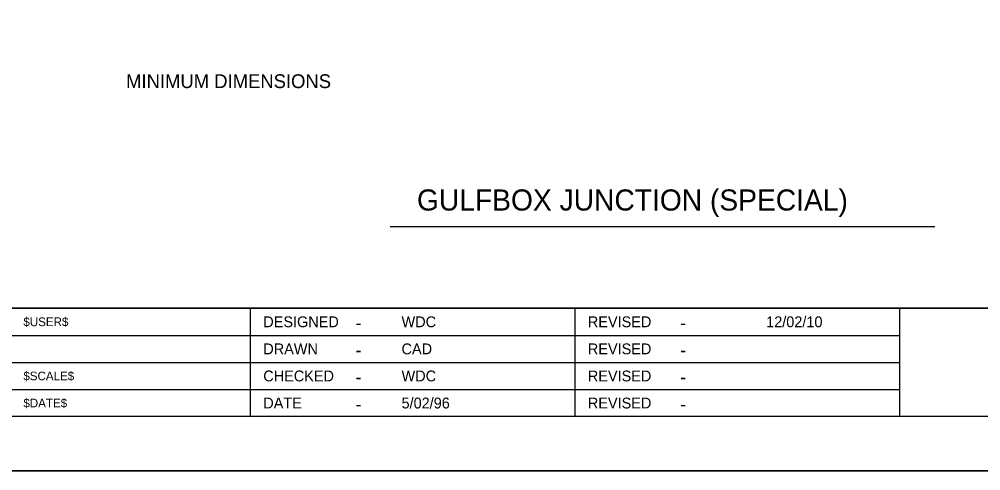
# Model space of a CAD drawing. Extents: x 1709823 to 1716999, y 1398858 to 1402388.
# Drawn here: x 1715079.4 to 1715257.1, y 1401552.1 to 1401635.5 of the extents above; entities that cross this region are included whole.
import ezdxf

# ---------------------------------------------------------------- set-up
doc = ezdxf.new("R2010")
doc.units = 0
for name, color, linetype in [('Design_EX_Roadway Notes', 7, 'Continuous'), ('Level 48', 7, 'Continuous'), ('Sheets_50 Reference Boundary', 7, 'Continuous'), ('Sheets_General Details', 7, 'Continuous'), ('Sheets_Printer Plotting Border', 7, 'Continuous')]:
    doc.layers.add(name, color=color, linetype=linetype)

msp = doc.modelspace()

# ---------------------------------------------------------------- linework, layer by layer
at = {"layer": 'Level 48'}
msp.add_lwpolyline([(1714958.63, 1401992.13), (1715638.63, 1401992.13), (1715638.63, 1401552.13), (1714958.63, 1401552.13)], close=True, dxfattribs=at)
at = {"layer": 'Sheets_50 Reference Boundary'}
msp.add_lwpolyline([(1714998.63, 1401982.13), (1715628.63, 1401982.13), (1715628.63, 1401582.13), (1714998.63, 1401582.13)], close=True, dxfattribs=at)
at = {"layer": 'Sheets_General Details'}
for p, q in [((1715147.99, 1401597.24), (1715248.63, 1401597.24)), ((1714998.63, 1401582.13), (1715628.63, 1401582.13)), ((1715122.11, 1401582.13), (1715122.11, 1401562.13)), ((1715182.11, 1401582.13), (1715182.11, 1401562.13)), ((1715242.11, 1401582.13), (1715242.11, 1401562.13)), ((1715058.11, 1401577.13), (1715242.11, 1401577.13)), ((1715058.11, 1401572.13), (1715242.11, 1401572.13)), ((1715058.11, 1401567.13), (1715242.11, 1401567.13)), ((1715638.63, 1401552.13), (1714958.63, 1401552.13))]:
    msp.add_line(p, q, dxfattribs=at)
msp.add_lwpolyline([(1714998.63, 1401982.13), (1715628.63, 1401982.13), (1715628.63, 1401562.13), (1714998.63, 1401562.13)], close=True, dxfattribs=at)
at = {"layer": 'Sheets_Printer Plotting Border'}
msp.add_lwpolyline([(1714958.63, 1401552.13), (1715638.63, 1401552.13), (1715638.63, 1401992.13), (1714958.63, 1401992.13)], close=True, dxfattribs=at)

# ---------------------------------------------------------------- texts
at = {"layer": 'Design_EX_Roadway Notes'}
msp.add_text('MINIMUM DIMENSIONS', height=2.55, dxfattribs=at).set_placement((1715099.15, 1401622.78))
at = {"layer": 'Sheets_General Details'}
for s, height, p in [('GULFBOX JUNCTION (SPECIAL)', 3.8985, (1715152.92, 1401600.17)), ('DESIGNED', 2, (1715124.51, 1401578.63)), ('WDC', 2, (1715150.07, 1401578.63)), ('REVISED', 2, (1715184.51, 1401578.63)), ('12/02/10', 2, (1715217.47, 1401578.63)), ('-', 2.4, (1715141.59, 1401578.23)), ('-', 2.4, (1715201.59, 1401578.23)), ('DRAWN', 2, (1715124.51, 1401573.63)), ('CAD', 2, (1715150.07, 1401573.63)), ('REVISED', 2, (1715184.51, 1401573.63)), ('-', 2.4, (1715141.59, 1401573.23)), ('-', 2.4, (1715201.59, 1401573.23)), ('CHECKED', 2, (1715124.51, 1401568.63)), ('WDC', 2, (1715150.07, 1401568.63)), ('REVISED', 2, (1715184.51, 1401568.63)), ('-', 2.4, (1715141.59, 1401568.23)), ('-', 2.4, (1715201.59, 1401568.23)), ('DATE', 2, (1715124.51, 1401563.63)), ('-', 2.4, (1715141.59, 1401563.23)), ('5/02/96  ', 2, (1715150.07, 1401563.63)), ('REVISED', 2, (1715184.51, 1401563.63)), ('-', 2.4, (1715201.59, 1401563.23))]:
    msp.add_text(s, height=height, dxfattribs=at).set_placement(p)
for s, p in [('$USER$', (1715080.16, 1401578.83)), ('$SCALE$', (1715080.16, 1401568.83)), ('$DATE$', (1715080.16, 1401563.83))]:
    msp.add_text(s, height=1.6, rotation=360, dxfattribs=at).set_placement(p)

doc.saveas('drawing.dxf')
